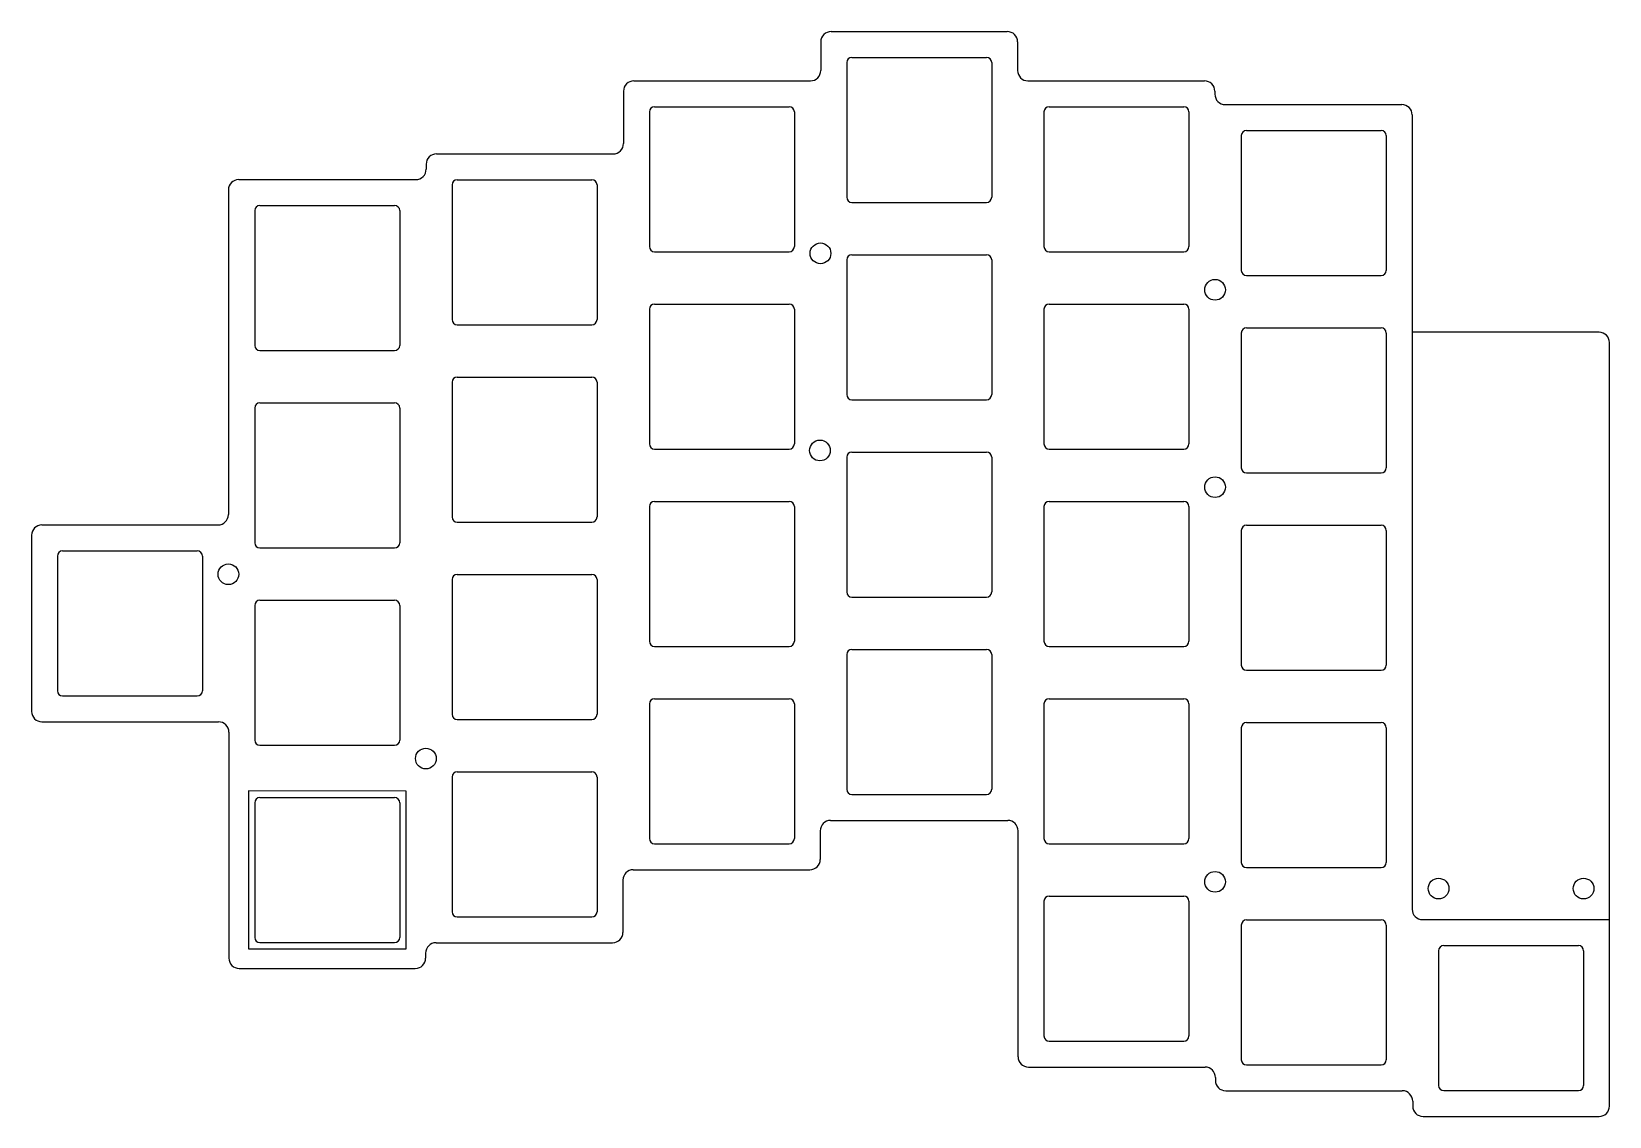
# Model space of a CAD drawing. Header units: millimetres. Extents: x 2 to 154, y 1 to 106.
import ezdxf

# ---------------------------------------------------------------- set-up
doc = ezdxf.new("R2010")
doc.units = ezdxf.units.MM

msp = doc.modelspace()

# ---------------------------------------------------------------- linework, layer by layer
for p, q in [((78.97, 105.96), (95.97, 105.96)), ((77.97, 104.96), (77.97, 102.2)), ((96.97, 104.96), (96.97, 102.2)), ((80.47, 102.96), (80.47, 89.96)), ((80.97, 103.46), (93.97, 103.46)), ((94.47, 102.96), (94.47, 89.96)), ((59.92, 101.2), (76.97, 101.2)), ((97.97, 101.2), (115.02, 101.2)), ((58.92, 100.2), (58.92, 95.15)), ((116.02, 100.2), (116.02, 99.91)), ((61.42, 98.2), (61.42, 85.2)), ((61.92, 98.7), (74.92, 98.7)), ((75.42, 98.2), (75.42, 85.2)), ((99.52, 98.2), (99.52, 85.2)), ((100.02, 98.7), (113.02, 98.7)), ((113.52, 98.2), (113.52, 85.2)), ((117.02, 98.91), (134.07, 98.91)), ((135.07, 97.91), (135.07, 21.23)), ((119.07, 96.41), (132.07, 96.41)), ((118.57, 95.91), (118.57, 82.91)), ((132.57, 95.91), (132.57, 82.91)), ((39.87, 93.15), (39.87, 92.67)), ((40.87, 94.15), (57.92, 94.15)), ((21.77, 91.67), (38.87, 91.67)), ((42.87, 91.65), (55.87, 91.65)), ((20.77, 90.67), (20.77, 59.33)), ((42.37, 91.15), (42.37, 78.15)), ((56.37, 91.15), (56.37, 78.15)), ((23.32, 88.67), (23.32, 75.67)), ((23.82, 89.17), (36.82, 89.17)), ((37.32, 88.67), (37.32, 75.67)), ((80.97, 89.46), (93.97, 89.46)), ((61.92, 84.7), (74.92, 84.7)), ((80.47, 83.91), (80.47, 70.91)), ((80.97, 84.41), (93.97, 84.41)), ((94.47, 83.91), (94.47, 70.91)), ((100.02, 84.7), (113.02, 84.7)), ((119.07, 82.41), (132.07, 82.41)), ((61.92, 79.65), (74.92, 79.65)), ((100.02, 79.65), (113.02, 79.65)), ((61.42, 79.15), (61.42, 66.15)), ((75.42, 79.15), (75.42, 66.15)), ((99.52, 79.15), (99.52, 66.15)), ((113.52, 79.15), (113.52, 66.15)), ((42.87, 77.65), (55.87, 77.65)), ((118.57, 76.86), (118.57, 63.86)), ((119.07, 77.36), (132.07, 77.36)), ((132.57, 76.86), (132.57, 63.86)), ((153.12, 76.93), (135.07, 76.93)), ((23.82, 75.17), (36.82, 75.17)), ((154.12, 20.23), (154.12, 75.93)), ((42.37, 72.1), (42.37, 59.1)), ((42.87, 72.6), (55.87, 72.6)), ((56.37, 72.1), (56.37, 59.1)), ((23.82, 70.12), (36.82, 70.12)), ((80.97, 70.41), (93.97, 70.41)), ((23.32, 69.62), (23.32, 56.62)), ((37.32, 69.62), (37.32, 56.62)), ((61.92, 65.65), (74.92, 65.65)), ((100.02, 65.65), (113.02, 65.65)), ((80.47, 64.86), (80.47, 51.86)), ((80.97, 65.36), (93.97, 65.36)), ((94.47, 64.86), (94.47, 51.86)), ((119.07, 63.36), (132.07, 63.36)), ((61.42, 60.1), (61.42, 47.1)), ((61.92, 60.6), (74.92, 60.6)), ((75.42, 60.1), (75.42, 47.1)), ((99.52, 60.1), (99.52, 47.1)), ((100.02, 60.6), (113.02, 60.6)), ((113.52, 60.1), (113.52, 47.1)), ((2.77, 58.33), (19.77, 58.33)), ((42.87, 58.6), (55.87, 58.6)), ((119.07, 58.31), (132.07, 58.31)), ((1.77, 57.33), (1.77, 40.33)), ((118.57, 57.81), (118.57, 44.81)), ((132.57, 57.81), (132.57, 44.81)), ((4.27, 55.33), (4.27, 42.33)), ((4.77, 55.83), (17.77, 55.83)), ((18.27, 55.33), (18.27, 42.33)), ((23.82, 56.12), (36.82, 56.12)), ((42.87, 53.55), (55.87, 53.55)), ((42.37, 53.05), (42.37, 40.05)), ((56.37, 53.05), (56.37, 40.05)), ((23.32, 50.57), (23.32, 37.57)), ((23.82, 51.07), (36.82, 51.07)), ((37.32, 50.57), (37.32, 37.57)), ((80.97, 51.36), (93.97, 51.36)), ((61.92, 46.6), (74.92, 46.6)), ((80.47, 45.81), (80.47, 32.81)), ((80.97, 46.31), (93.97, 46.31)), ((94.47, 45.81), (94.47, 32.81)), ((100.02, 46.6), (113.02, 46.6)), ((119.07, 44.31), (132.07, 44.31)), ((4.77, 41.83), (17.77, 41.83)), ((61.92, 41.55), (74.92, 41.55)), ((100.02, 41.55), (113.02, 41.55)), ((61.42, 41.05), (61.42, 28.05)), ((75.42, 41.05), (75.42, 28.05)), ((99.52, 41.05), (99.52, 28.05)), ((113.52, 41.05), (113.52, 28.05)), ((2.77, 39.33), (19.82, 39.33)), ((20.82, 38.33), (20.82, 16.52)), ((42.87, 39.55), (55.87, 39.55)), ((118.57, 38.76), (118.57, 25.76)), ((119.07, 39.26), (132.07, 39.26)), ((132.57, 38.76), (132.57, 25.76)), ((23.82, 37.07), (36.82, 37.07)), ((42.37, 34), (42.37, 21)), ((42.87, 34.5), (55.87, 34.5)), ((56.37, 34), (56.37, 21)), ((22.7, 32.65), (22.7, 17.4)), ((37.94, 32.64), (22.7, 32.65)), ((23.82, 32.02), (36.82, 32.02)), ((37.94, 17.4), (37.94, 32.64)), ((80.97, 32.31), (93.97, 32.31)), ((23.32, 31.52), (23.32, 18.52)), ((37.32, 31.52), (37.32, 18.52)), ((78.92, 29.81), (96.02, 29.81)), ((61.92, 27.55), (74.92, 27.55)), ((77.92, 28.81), (77.92, 26.05)), ((97.02, 7), (97.02, 28.81)), ((100.02, 27.55), (113.02, 27.55)), ((59.87, 25.05), (76.92, 25.05)), ((119.07, 25.26), (132.07, 25.26)), ((58.87, 24.05), (58.87, 19)), ((99.52, 22), (99.52, 9)), ((100.02, 22.5), (113.02, 22.5)), ((113.52, 22), (113.52, 9)), ((42.87, 20.5), (55.87, 20.5)), ((119.07, 20.21), (132.07, 20.21)), ((136.07, 20.23), (154.12, 20.23)), ((154.12, 2.23), (154.12, 20.23)), ((118.57, 19.71), (118.57, 6.71)), ((132.57, 19.71), (132.57, 6.71)), ((22.7, 17.4), (37.94, 17.4)), ((23.82, 18.02), (36.82, 18.02)), ((39.82, 17), (39.82, 16.52)), ((40.82, 18), (57.87, 18)), ((137.62, 17.23), (137.62, 4.23)), ((138.12, 17.73), (151.12, 17.73)), ((151.62, 17.23), (151.62, 4.23)), ((21.82, 15.52), (38.82, 15.52)), ((100.02, 8.5), (113.02, 8.5)), ((119.07, 6.21), (132.07, 6.21)), ((98.02, 6), (115.07, 6)), ((116.07, 5), (116.07, 4.71)), ((117.07, 3.71), (134.12, 3.71)), ((138.12, 3.73), (151.12, 3.73)), ((135.12, 2.71), (135.12, 2.23)), ((136.12, 1.23), (153.12, 1.23))]:
    msp.add_line(p, q)
for centre in [(77.94, 84.55), (116.04, 81.03), (77.89, 65.52), (116.04, 61.98), (20.77, 53.57), (39.84, 35.78), (116.04, 23.88), (137.62, 23.23), (151.62, 23.23)]:
    msp.add_circle(centre, 1)
for centre, radius, start, end in [((78.97, 104.96), 1, 90, 180), ((95.97, 104.96), 1, 0, 90), ((76.97, 102.2), 1, 270, 0), ((80.97, 102.96), 0.5, 90, 180), ((93.97, 102.96), 0.5, 0, 90), ((97.97, 102.2), 1, 180, 270), ((59.92, 100.2), 1, 90, 180), ((115.02, 100.2), 1, 0, 90), ((117.02, 99.91), 1, 180, 270), ((61.92, 98.2), 0.5, 90, 180), ((74.92, 98.2), 0.5, 0, 90), ((100.02, 98.2), 0.5, 90, 180), ((113.02, 98.2), 0.5, 0, 90), ((134.07, 97.91), 1, 0, 90), ((119.07, 95.91), 0.5, 90, 180), ((132.07, 95.91), 0.5, 0, 90), ((57.92, 95.15), 1, 270, 0), ((40.87, 93.15), 1, 90, 180), ((21.77, 90.67), 1, 90, 180), ((38.87, 92.67), 1, 270, 0), ((42.87, 91.15), 0.5, 90, 180), ((55.87, 91.15), 0.5, 0, 90), ((80.97, 89.96), 0.5, 180, 270), ((93.97, 89.96), 0.5, 270, 0), ((23.82, 88.67), 0.5, 90, 180), ((36.82, 88.67), 0.5, 0, 90), ((61.92, 85.2), 0.5, 180, 270), ((74.92, 85.2), 0.5, 270, 0), ((80.97, 83.91), 0.5, 90, 180), ((93.97, 83.91), 0.5, 0, 90), ((100.02, 85.2), 0.5, 180, 270), ((113.02, 85.2), 0.5, 270, 0), ((119.07, 82.91), 0.5, 180, 270), ((132.07, 82.91), 0.5, 270, 0), ((61.92, 79.15), 0.5, 90, 180), ((74.92, 79.15), 0.5, 0, 90), ((100.02, 79.15), 0.5, 90, 180), ((113.02, 79.15), 0.5, 0, 90), ((42.87, 78.15), 0.5, 180, 270), ((55.87, 78.15), 0.5, 270, 0), ((119.07, 76.86), 0.5, 90, 180), ((132.07, 76.86), 0.5, 0, 90), ((153.12, 75.93), 1, 0, 90), ((23.82, 75.67), 0.5, 180, 270), ((36.82, 75.67), 0.5, 270, 0), ((42.87, 72.1), 0.5, 90, 180), ((55.87, 72.1), 0.5, 0, 90), ((23.82, 69.62), 0.5, 90, 180), ((36.82, 69.62), 0.5, 0, 90), ((80.97, 70.91), 0.5, 180, 270), ((93.97, 70.91), 0.5, 270, 0), ((61.92, 66.15), 0.5, 180, 270), ((74.92, 66.15), 0.5, 270, 0), ((100.02, 66.15), 0.5, 180, 270), ((113.02, 66.15), 0.5, 270, 0), ((80.97, 64.86), 0.5, 90, 180), ((93.97, 64.86), 0.5, 0, 90), ((119.07, 63.86), 0.5, 180, 270), ((132.07, 63.86), 0.5, 270, 0), ((61.92, 60.1), 0.5, 90, 180), ((74.92, 60.1), 0.5, 0, 90), ((100.02, 60.1), 0.5, 90, 180), ((113.02, 60.1), 0.5, 0, 90), ((2.77, 57.33), 1, 90, 180), ((19.77, 59.33), 1, 270, 0), ((42.87, 59.1), 0.5, 180, 270), ((55.87, 59.1), 0.5, 270, 0), ((119.07, 57.81), 0.5, 90, 180), ((132.07, 57.81), 0.5, 0, 90), ((23.82, 56.62), 0.5, 180, 270), ((36.82, 56.62), 0.5, 270, 0), ((4.77, 55.33), 0.5, 90, 180), ((17.77, 55.33), 0.5, 0, 90), ((42.87, 53.05), 0.5, 90, 180), ((55.87, 53.05), 0.5, 0, 90), ((80.97, 51.86), 0.5, 180, 270), ((93.97, 51.86), 0.5, 270, 0), ((23.82, 50.57), 0.5, 90, 180), ((36.82, 50.57), 0.5, 0, 90), ((61.92, 47.1), 0.5, 180, 270), ((74.92, 47.1), 0.5, 270, 0), ((80.97, 45.81), 0.5, 90, 180), ((93.97, 45.81), 0.5, 0, 90), ((100.02, 47.1), 0.5, 180, 270), ((113.02, 47.1), 0.5, 270, 0), ((119.07, 44.81), 0.5, 180, 270), ((132.07, 44.81), 0.5, 270, 0), ((4.77, 42.33), 0.5, 180, 270), ((17.77, 42.33), 0.5, 270, 0), ((61.92, 41.05), 0.5, 90, 180), ((74.92, 41.05), 0.5, 0, 90), ((100.02, 41.05), 0.5, 90, 180), ((113.02, 41.05), 0.5, 0, 90), ((2.77, 40.33), 1, 180, 270), ((42.87, 40.05), 0.5, 180, 270), ((55.87, 40.05), 0.5, 270, 0), ((19.82, 38.33), 1, 0, 90), ((119.07, 38.76), 0.5, 90, 180), ((132.07, 38.76), 0.5, 0, 90), ((23.82, 37.57), 0.5, 180, 270), ((36.82, 37.57), 0.5, 270, 0), ((42.87, 34), 0.5, 90, 180), ((55.87, 34), 0.5, 0, 90), ((23.82, 31.52), 0.5, 90, 180), ((36.82, 31.52), 0.5, 0, 90), ((80.97, 32.81), 0.5, 180, 270), ((93.97, 32.81), 0.5, 270, 0), ((78.92, 28.81), 1, 90, 180), ((96.02, 28.81), 1, 0, 90), ((61.92, 28.05), 0.5, 180, 270), ((74.92, 28.05), 0.5, 270, 0), ((100.02, 28.05), 0.5, 180, 270), ((113.02, 28.05), 0.5, 270, 0), ((76.92, 26.05), 1, 270, 0), ((59.87, 24.05), 1, 90, 180), ((119.07, 25.76), 0.5, 180, 270), ((132.07, 25.76), 0.5, 270, 0), ((100.02, 22), 0.5, 90, 180), ((113.02, 22), 0.5, 0, 90), ((42.87, 21), 0.5, 180, 270), ((55.87, 21), 0.5, 270, 0), ((119.07, 19.71), 0.5, 90, 180), ((132.07, 19.71), 0.5, 0, 90), ((136.07, 21.23), 1, 180, 270), ((23.82, 18.52), 0.5, 180, 270), ((36.82, 18.52), 0.5, 270, 0), ((57.87, 19), 1, 270, 0), ((40.82, 17), 1, 90, 180), ((138.12, 17.23), 0.5, 90, 180), ((151.12, 17.23), 0.5, 0, 90), ((21.82, 16.52), 1, 180, 270), ((38.82, 16.52), 1, 270, 0), ((100.02, 9), 0.5, 180, 270), ((113.02, 9), 0.5, 270, 0), ((98.02, 7), 1, 180, 270), ((119.07, 6.71), 0.5, 180, 270), ((132.07, 6.71), 0.5, 270, 0), ((115.07, 5), 1, 0, 90), ((117.07, 4.71), 1, 180, 270), ((134.12, 2.71), 1, 0, 90), ((138.12, 4.23), 0.5, 180, 270), ((151.12, 4.23), 0.5, 270, 0), ((136.12, 2.23), 1, 180, 270), ((153.12, 2.23), 1, 270, 0)]:
    msp.add_arc(centre, radius, start, end)

doc.saveas('drawing.dxf')
